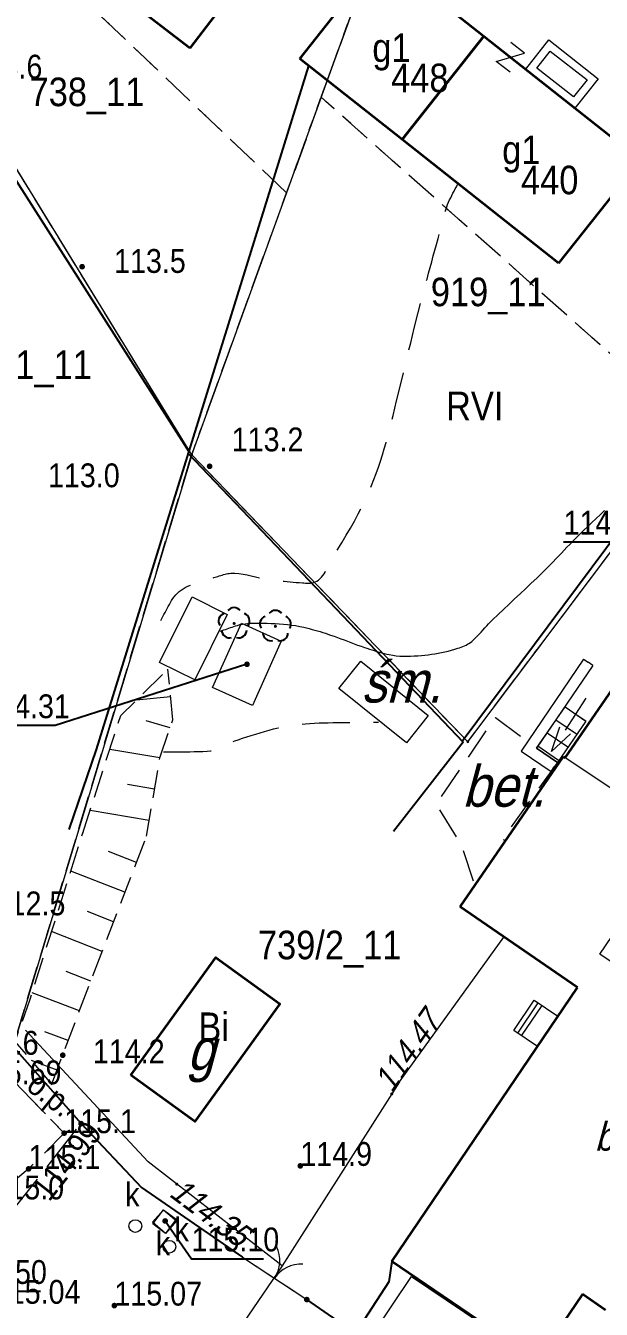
# Model space of a CAD drawing. Extents: x 6512885 to 6513481, y 5959590 to 5960000.
# Drawn here: x 6513313.4 to 6513349.7, y 5959878.6 to 5959959.5 of the extents above; entities that cross this region are included whole.
import ezdxf
from ezdxf.enums import TextEntityAlignment as Align

# ---------------------------------------------------------------- set-up
doc = ezdxf.new("R2010")
doc.units = 0
doc.header["$MEASUREMENT"] = 0
for name, pattern in [('2.0_1.0', [3, 2, -1]), ('217-1000', [2.8, 2.1, -0.7]), ('218-1000', [1.4, 0.7, -0.7]), ('219-1000', [0]), ('3.0_1.5', [4.5, 3, -1.5]), ('823-1000', [2.45, 1.75, -0.7]), ('ktok02-1000', [0]), ('mz1.4_0.7', [2.1, 1.4, -0.7]), ('mz3.0_1.0', [4, 3, -1])]:
    doc.linetypes.add(name, pattern=pattern)
doc.layers.get('0').update_dxf_attribs({"color": 2, "linetype": 'CONTINUOUS', "lineweight": 5})
for name, color, linetype in [('203-Punkt załamania granicy działki nie stabilizowany', 7, 'CONTINUOUS'), ('210-Oznaczenie użytku', 7, 'CONTINUOUS'), ('211-Nr działki', 7, 'CONTINUOUS'), ('217-Granica konturu klasyfikcyjnego', 7, 'CONTINUOUS'), ('218-Granica użytku', 7, 'CONTINUOUS'), ('219-Linia granicy', 7, 'CONTINUOUS'), ('312-Budynek (powierzchnia)', 7, 'CONTINUOUS'), ('312-Numer ewidencyjny budynku', 7, 'CONTINUOUS'), ('312-Numer ewidencyjny budynku-Atr124', 7, 'CONTINUOUS'), ('320-część budynku wyodrębniona ze względu na liczbę kondygnacji naziemnych (powierzchnia)', 7, 'CONTINUOUS'), ('352-schody (powierzchnia)', 7, 'CONTINUOUS'), ('354-Taras weranda', 7, 'CONTINUOUS'), ('433-Chodnik', 7, 'CONTINUOUS'), ('449-Ściana oporowa rysunek', 7, 'CONTINUOUS'), ('450-Ściana oporowa symb. krawędź', 7, 'CONTINUOUS'), ('624-Punkt rzędnej przewodu-SCPOD', 7, 'CONTINUOUS'), ('624-Punkt rzędnej przewodu-SCPOD-Atr2', 7, 'CONTINUOUS'), ('811-Warstwica ciągła linia', 7, 'CONTINUOUS'), ('812-Warstwica pomocnicza linia', 7, 'CONTINUOUS'), ('820-Skarpa nieumocniona', 7, 'CONTINUOUS'), ('823-Szczyt skarpy nieumocninej', 7, 'CONTINUOUS'), ('824-Podnóże skarpy nieumocninej', 7, 'CONTINUOUS'), ('991-Przehaczenie', 7, 'CONTINUOUS'), ('992-Strzałka kierunku wjazdu do podziemia', 7, 'CONTINUOUS'), ('996-Tekst dodatkowy mały', 7, 'CONTINUOUS'), ('brama (linia)', 7, 'CONTINUOUS'), ('brama (linia) - symbol', 7, 'CONTINUOUS'), ('chodnik (powierzchnia)', 7, 'CONTINUOUS'), ('drzewo liściaste (punkt)', 7, 'CONTINUOUS'), ('inna budowla (powierzchnia)', 7, 'CONTINUOUS'), ('inny obiekt przyrodniczy (powierzchnia)', 7, 'CONTINUOUS'), ('inny obiekt przyrodniczy (powierzchnia)-Atr17', 7, 'CONTINUOUS'), ('jezdnia (powierzchnia)', 7, 'CONTINUOUS'), ('komora podziemna - przewód kanalizacyjny (powierzchnia)', 7, 'CONTINUOUS'), ('ogrodzenie trwałe (linia)', 7, 'CONTINUOUS'), ('plac (powierzchnia)', 7, 'CONTINUOUS'), ('przewód ciepłowniczy (linia)', 7, 'CONTINUOUS'), ('punkt o określonej wysokości (sieć kanalizacyjna)', 7, 'CONTINUOUS'), ('punkt o określonej wysokości (sieć kanalizacyjna)-Atr2', 7, 'CONTINUOUS'), ('punkt wysokościowy naturalny', 7, 'CONTINUOUS'), ('punkt wysokościowy naturalny-Atr2', 7, 'CONTINUOUS'), ('punkt wysokościowy sztuczny', 7, 'CONTINUOUS'), ('punkt wysokościowy sztuczny-Atr2', 7, 'CONTINUOUS'), ('właz - siec kanalizacyjna (powierzchnia)', 7, 'CONTINUOUS'), ('właz - siec kanalizacyjna (powierzchnia)-Atr17', 7, 'CONTINUOUS'), ('właz okrągły - siec kanalizacyjna (punkt)', 7, 'CONTINUOUS'), ('właz okrągły - siec kanalizacyjna (punkt)-Atr17', 7, 'CONTINUOUS')]:
    doc.layers.add(name, color=color, linetype=linetype)
doc.styles.get("Standard").update_dxf_attribs({"font": 'txt', "width": 0.75})
doc.linetypes.add('450-1000k', pattern='A,3.5,0,[7,ksztalty.shx,S=1,R=0,X=0,Y=0],3.5', length=7)
doc.linetypes.add('902-1000', pattern='A,5,0,[1,ksztalty.shx,S=1,R=0,X=0,Y=0],5', length=10)

# ---------------------------------------------------------------- blocks, each defined once
blk = doc.blocks.new('PW01')
at = {"linetype": 'Continuous', "lineweight": 13}
h = blk.add_hatch(color=0, dxfattribs=at)
edge = h.paths.add_edge_path()
edge.add_arc((0, 0), 0.18, 0, 360)
blk = doc.blocks.new('PW02')
at = {"linetype": 'Continuous', "lineweight": 13}
h = blk.add_hatch(color=0, dxfattribs=at)
edge = h.paths.add_edge_path()
edge.add_arc((0, 0), 0.18, 0, 360)
blk = doc.blocks.new('US22')
at = {"color": 0, "linetype": 'Continuous', "lineweight": 0}
blk.add_circle((0, 0), 0.4, dxfattribs=at)
blk = doc.blocks.new('621')
at = {"linetype": 'Continuous', "lineweight": 0}
h = blk.add_hatch(color=0, dxfattribs=at)
edge = h.paths.add_edge_path()
edge.add_arc((0, 0), 0.1, 0, 360)
blk = doc.blocks.new('OP021')
at = {"linetype": 'Continuous', "lineweight": 13}
h = blk.add_hatch(color=0, dxfattribs=at)
edge = h.paths.add_edge_path()
edge.add_arc((0, 0), 0.1, 0, 360)
at = {"color": 0, "linetype": 'Continuous', "lineweight": -3}
for centre, start, end in [((0, 0.5), 38.316, 141.684), ((-0.476, 0.154), 110.388, 213.756), ((0.476, 0.154), 326.244, 69.612), ((-0.294, -0.404), 182.272, 285.64), ((0.294, -0.404), 254.36, 357.728), ((0.294, -0.404), 254.36, 357.728)]:
    blk.add_arc(centre, 0.5, start, end, dxfattribs=at)
blk = doc.blocks.new('991')
at = {"color": 0, "linetype": 'Continuous', "lineweight": 0}
for p, q in [((-0.55, 0.75), (0.55, 0.75)), ((0.55, 0.75), (-0.55, -0.75)), ((-0.55, -0.75), (0.55, -0.75))]:
    blk.add_line(p, q, dxfattribs=at)
blk = doc.blocks.new('993')
at = {"color": 0, "linetype": 'Continuous', "lineweight": 13}
for p, q in [((0, 0), (2.4, 0)), ((2.4, 0.4), (4, 0)), ((4, 0), (2.4, -0.4))]:
    blk.add_line(p, q, dxfattribs=at)
blk = doc.blocks.new('OK02')
at = {"color": 0, "linetype": 'Continuous', "lineweight": 0}
for centre, start, end in [((-2, 0), 0, 60), ((2, 0), 120, 180)]:
    blk.add_arc(centre, 2, start, end, dxfattribs=at)
blk = doc.blocks.new('203')
at = {"linetype": 'Continuous', "lineweight": 0}
h = blk.add_hatch(color=0, dxfattribs=at)
edge = h.paths.add_edge_path()
edge.add_arc((0, 0), 0.09, 0, 360)

msp = doc.modelspace()

# ---------------------------------------------------------------- linework, layer by layer
at = {"layer": '217-Granica konturu klasyfikcyjnego', "color": 3, "linetype": '217-1000', "lineweight": 13, "flags": 128}
for points in [[(6513323.86, 5959932.47), (6513302.027, 5959968.09)], [(6513336.763, 5959968.09), (6513332.01, 5959954.98)], [(6513329.84, 5959948.97), (6513317.87, 5959960.34)], [(6513332.01, 5959954.98), (6513329.84, 5959948.97)], [(6513355.87, 5959933.82), (6513332.01, 5959954.98)], [(6513323.86, 5959932.47), (6513329.84, 5959948.97)], [(6513341.25, 5959914.39), (6513355.87, 5959933.82)], [(6513312.72, 5959895.53), (6513323.86, 5959932.47)], [(6513323.86, 5959932.47), (6513341.25, 5959914.39)]]:
    msp.add_lwpolyline(points, dxfattribs=at)
at = {"layer": '218-Granica użytku', "color": 3, "linetype": '218-1000', "lineweight": 13, "flags": 128}
for points in [[(6513323.86, 5959932.47), (6513302.027, 5959968.09)], [(6513332.01, 5959954.98), (6513336.763, 5959968.09)], [(6513329.84, 5959948.97), (6513317.87, 5959960.34)], [(6513329.84, 5959948.97), (6513332.01, 5959954.98)], [(6513355.87, 5959933.82), (6513332.01, 5959954.98)], [(6513323.86, 5959932.47), (6513329.84, 5959948.97)], [(6513341.25, 5959914.39), (6513355.87, 5959933.82)], [(6513312.72, 5959895.53), (6513323.86, 5959932.47)], [(6513323.86, 5959932.47), (6513341.25, 5959914.39)]]:
    msp.add_lwpolyline(points, dxfattribs=at)
at = {"layer": '219-Linia granicy', "color": 7, "linetype": '219-1000', "lineweight": 13, "flags": 128}
for points in [[(6513323.86, 5959932.47), (6513302.027, 5959968.09)], [(6513323.86, 5959932.47), (6513336.764, 5959968.09)], [(6513341.25, 5959914.39), (6513377.85, 5959963.02)], [(6513323.86, 5959932.47), (6513312.72, 5959895.53)], [(6513323.86, 5959932.47), (6513341.25, 5959914.39)]]:
    msp.add_lwpolyline(points, dxfattribs=at)
at = {"layer": '312-Budynek (powierzchnia)', "color": 7, "linetype": 'Continuous', "lineweight": 35, "flags": 128}
for points in [[(6513328.47, 5959964.26), (6513323.75, 5959958.08)], [(6513330.66, 5959957.41), (6513335.81, 5959963.92)], [(6513335.81, 5959963.92), (6513342.26, 5959958.83)], [(6513323.75, 5959958.08), (6513319.85, 5959961.06)], [(6513342.26, 5959958.83), (6513337.11, 5959952.31)], [(6513337.11, 5959952.31), (6513342.26, 5959958.83)], [(6513342.26, 5959958.83), (6513352.12, 5959951.04)], [(6513337.11, 5959952.31), (6513330.66, 5959957.41)], [(6513346.97, 5959944.53), (6513337.11, 5959952.31)], [(6513352.12, 5959951.04), (6513346.97, 5959944.53)], [(6513347.39, 5959913.38), (6513350.96, 5959918.58)], [(6513340.76, 5959903.99), (6513347.27, 5959913.46)], [(6513347.27, 5959913.46), (6513347.39, 5959913.38)], [(6513348.15, 5959898.92), (6513340.76, 5959903.99)], [(6513336.47, 5959881.65), (6513348.15, 5959898.92)], [(6513345.64, 5959875.43), (6513336.47, 5959881.65)], [(6513348.47, 5959879.59), (6513345.64, 5959875.43)], [(6513349.91, 5959878.6), (6513348.47, 5959879.59)]]:
    msp.add_lwpolyline(points, dxfattribs=at)
msp.add_lwpolyline([(6513320.03, 5959893.4), (6513325.39, 5959900.8), (6513329.42, 5959897.89), (6513324.06, 5959890.48)], close=True, dxfattribs=at)
at = {"layer": '320-część budynku wyodrębniona ze względu na liczbę kondygnacji naziemnych (powierzchnia)', "color": 7, "linetype": 'Continuous', "lineweight": 18, "flags": 128}
msp.add_lwpolyline([(6513360.19, 5959893.86), (6513349.57, 5959901.02), (6513354.66, 5959908.52), (6513347.39, 5959913.38)], dxfattribs=at)
at = {"layer": '352-schody (powierzchnia)', "color": 7, "linetype": 'Continuous', "lineweight": 18}
for p, q in [((6513345.58, 5959913.99), (6513347.37, 5959916.58)), ((6513347.37, 5959916.58), (6513348.68, 5959915.68)), ((6513348.68, 5959915.68), (6513348.02, 5959916.13)), ((6513348.1, 5959914.86), (6513346.8, 5959915.76)), ((6513348.68, 5959915.68), (6513346.89, 5959913.09)), ((6513347.54, 5959914.04), (6513346.24, 5959914.93)), ((6513346.89, 5959913.09), (6513345.58, 5959913.99)), ((6513346.97, 5959913.21), (6513345.66, 5959914.11)), ((6513344.14, 5959896.2), (6513345.43, 5959898.11)), ((6513344.39, 5959896.03), (6513345.68, 5959897.94)), ((6513344.63, 5959895.87), (6513345.93, 5959897.77)), ((6513345.43, 5959898.11), (6513346.92, 5959897.1)), ((6513346.92, 5959897.1), (6513345.63, 5959895.19)), ((6513345.63, 5959895.19), (6513344.14, 5959896.2))]:
    msp.add_line(p, q, dxfattribs=at)
at = {"layer": '354-Taras weranda', "color": 0, "lineweight": 13}
for p, q in [((6513344.9, 5959956.74), (6513346.36, 5959958.59)), ((6513346.36, 5959958.59), (6513349.46, 5959956.15)), ((6513345.602, 5959956.823), (6513346.443, 5959957.888)), ((6513346.443, 5959957.888), (6513348.756, 5959956.068)), ((6513347.99, 5959954.3), (6513344.9, 5959956.74)), ((6513347.909, 5959955.001), (6513345.602, 5959956.823)), ((6513348.756, 5959956.068), (6513347.909, 5959955.001)), ((6513349.46, 5959956.15), (6513347.99, 5959954.3))]:
    msp.add_line(p, q, dxfattribs=at)
at = {"layer": '449-Ściana oporowa rysunek', "color": 7, "linetype": 'Continuous', "lineweight": 13, "flags": 128}
msp.add_lwpolyline([(6513334.51, 5959919.46), (6513338.76, 5959916.05), (6513337.39, 5959914.33), (6513333.13, 5959917.74)], close=True, dxfattribs=at)
at = {"layer": '450-Ściana oporowa symb. krawędź', "color": 0, "lineweight": 13}
for p, q in [((6513348.541, 5959919.593), (6513344.61, 5959913.807)), ((6513348.541, 5959919.593), (6513348.831, 5959919.397)), ((6513344.61, 5959913.807), (6513346.494, 5959912.513)), ((6513346.494, 5959912.513), (6513346.692, 5959912.802))]:
    msp.add_line(p, q, dxfattribs=at)
at = {"layer": '450-Ściana oporowa symb. krawędź', "color": 0, "linetype": '450-1000k', "lineweight": 13}
for p, q in [((6513349.12, 5959919.2), (6513348.831, 5959919.397)), ((6513349.12, 5959919.2), (6513345.58, 5959913.99)), ((6513345.58, 5959913.99), (6513346.89, 5959913.09)), ((6513346.89, 5959913.09), (6513346.692, 5959912.802))]:
    msp.add_line(p, q, dxfattribs=at)
at = {"layer": '811-Warstwica ciągła linia', "color": 32, "linetype": 'Continuous', "lineweight": 13, "flags": 128}
msp.add_lwpolyline([(6513325.66, 5959921.36), (6513325.768, 5959921.396), (6513325.875, 5959921.431), (6513325.982, 5959921.468), (6513326.089, 5959921.504), (6513326.196, 5959921.54), (6513326.304, 5959921.577), (6513326.411, 5959921.613), (6513326.52, 5959921.649), (6513326.629, 5959921.685), (6513326.74, 5959921.72), (6513326.899, 5959921.765), (6513327.058, 5959921.799), (6513327.219, 5959921.826), (6513327.38, 5959921.844), (6513327.541, 5959921.856), (6513327.703, 5959921.863), (6513327.865, 5959921.866), (6513328.027, 5959921.865), (6513328.189, 5959921.863), (6513328.35, 5959921.86), (6513328.607, 5959921.854), (6513328.864, 5959921.846), (6513329.122, 5959921.834), (6513329.379, 5959921.819), (6513329.636, 5959921.799), (6513329.893, 5959921.773), (6513330.15, 5959921.741), (6513330.407, 5959921.702), (6513330.663, 5959921.655), (6513330.92, 5959921.6), (6513331.094, 5959921.558), (6513331.266, 5959921.515), (6513331.437, 5959921.47), (6513331.606, 5959921.424), (6513331.775, 5959921.376), (6513331.943, 5959921.326), (6513332.11, 5959921.274), (6513332.277, 5959921.221), (6513332.443, 5959921.167), (6513332.61, 5959921.11), (6513332.824, 5959921.035), (6513333.038, 5959920.958), (6513333.251, 5959920.88), (6513333.463, 5959920.801), (6513333.675, 5959920.721), (6513333.887, 5959920.642), (6513334.1, 5959920.562), (6513334.312, 5959920.483), (6513334.526, 5959920.406), (6513334.74, 5959920.33), (6513334.894, 5959920.277), (6513335.048, 5959920.226), (6513335.203, 5959920.176), (6513335.358, 5959920.128), (6513335.513, 5959920.082), (6513335.669, 5959920.037), (6513335.826, 5959919.995), (6513335.983, 5959919.954), (6513336.141, 5959919.916), (6513336.3, 5959919.88), (6513336.522, 5959919.838), (6513336.745, 5959919.808), (6513336.97, 5959919.789), (6513337.195, 5959919.779), (6513337.421, 5959919.778), (6513337.648, 5959919.783), (6513337.874, 5959919.795), (6513338.1, 5959919.81), (6513338.326, 5959919.829), (6513338.55, 5959919.85), (6513338.761, 5959919.872), (6513338.971, 5959919.899), (6513339.18, 5959919.929), (6513339.388, 5959919.965), (6513339.596, 5959920.005), (6513339.804, 5959920.049), (6513340.011, 5959920.099), (6513340.217, 5959920.154), (6513340.424, 5959920.214), (6513340.63, 5959920.28), (6513340.734, 5959920.315), (6513340.837, 5959920.352), (6513340.938, 5959920.392), (6513341.038, 5959920.434), (6513341.136, 5959920.48), (6513341.231, 5959920.53), (6513341.323, 5959920.584), (6513341.413, 5959920.644), (6513341.498, 5959920.709), (6513341.58, 5959920.78), (6513341.71, 5959920.905), (6513341.836, 5959921.033), (6513341.959, 5959921.163), (6513342.08, 5959921.294), (6513342.2, 5959921.425), (6513342.319, 5959921.557), (6513342.439, 5959921.688), (6513342.56, 5959921.817), (6513342.684, 5959921.945), (6513342.81, 5959922.07), (6513343.155, 5959922.401), (6513343.502, 5959922.73), (6513343.85, 5959923.058), (6513344.198, 5959923.385), (6513344.547, 5959923.713), (6513344.894, 5959924.041), (6513345.241, 5959924.37), (6513345.587, 5959924.701), (6513345.93, 5959925.034), (6513346.27, 5959925.37), (6513346.447, 5959925.548), (6513346.623, 5959925.729), (6513346.798, 5959925.91), (6513346.972, 5959926.092), (6513347.146, 5959926.274), (6513347.319, 5959926.457), (6513347.493, 5959926.639), (6513347.667, 5959926.82), (6513347.843, 5959927.001), (6513348.02, 5959927.18), (6513348.279, 5959927.438), (6513348.54, 5959927.695), (6513348.802, 5959927.95), (6513349.065, 5959928.203), (6513349.329, 5959928.456), (6513349.595, 5959928.707), (6513349.862, 5959928.957)], dxfattribs=at)
at = {"layer": '812-Warstwica pomocnicza linia', "color": 32, "linetype": '3.0_1.5', "lineweight": 13, "flags": 128}
for points in [[(6513321.91, 5959922.02), (6513321.977, 5959922.146), (6513322.045, 5959922.272), (6513322.113, 5959922.399), (6513322.18, 5959922.525), (6513322.248, 5959922.651), (6513322.316, 5959922.777), (6513322.384, 5959922.902), (6513322.453, 5959923.028), (6513322.521, 5959923.154), (6513322.59, 5959923.28), (6513322.667, 5959923.407), (6513322.754, 5959923.527), (6513322.851, 5959923.64), (6513322.957, 5959923.747), (6513323.07, 5959923.846), (6513323.191, 5959923.938), (6513323.317, 5959924.023), (6513323.448, 5959924.1), (6513323.582, 5959924.169), (6513323.72, 5959924.23), (6513323.888, 5959924.297), (6513324.056, 5959924.359), (6513324.225, 5959924.419), (6513324.394, 5959924.475), (6513324.563, 5959924.529), (6513324.733, 5959924.581), (6513324.904, 5959924.632), (6513325.075, 5959924.682), (6513325.247, 5959924.731), (6513325.42, 5959924.78), (6513325.51, 5959924.807), (6513325.599, 5959924.835), (6513325.689, 5959924.863), (6513325.779, 5959924.891), (6513325.869, 5959924.918), (6513325.958, 5959924.943), (6513326.048, 5959924.964), (6513326.139, 5959924.981), (6513326.229, 5959924.994), (6513326.32, 5959925), (6513326.578, 5959924.998), (6513326.836, 5959924.978), (6513327.094, 5959924.942), (6513327.353, 5959924.895), (6513327.612, 5959924.84), (6513327.871, 5959924.781), (6513328.13, 5959924.722), (6513328.39, 5959924.667), (6513328.65, 5959924.618), (6513328.91, 5959924.58), (6513329.102, 5959924.557), (6513329.293, 5959924.536), (6513329.485, 5959924.516), (6513329.677, 5959924.496), (6513329.869, 5959924.478), (6513330.061, 5959924.461), (6513330.254, 5959924.444), (6513330.446, 5959924.429), (6513330.638, 5959924.414), (6513330.83, 5959924.4), (6513330.932, 5959924.392), (6513331.035, 5959924.384), (6513331.138, 5959924.379), (6513331.24, 5959924.377), (6513331.343, 5959924.382), (6513331.444, 5959924.395), (6513331.545, 5959924.418), (6513331.645, 5959924.454), (6513331.743, 5959924.504), (6513331.84, 5959924.57), (6513331.95, 5959924.665), (6513332.044, 5959924.763), (6513332.125, 5959924.864), (6513332.196, 5959924.968), (6513332.258, 5959925.074), (6513332.316, 5959925.181), (6513332.37, 5959925.29), (6513332.424, 5959925.4), (6513332.48, 5959925.51), (6513332.54, 5959925.62), (6513332.801, 5959926.068), (6513333.066, 5959926.513), (6513333.33, 5959926.956), (6513333.593, 5959927.4), (6513333.853, 5959927.845), (6513334.108, 5959928.292), (6513334.354, 5959928.744), (6513334.592, 5959929.202), (6513334.818, 5959929.667), (6513335.03, 5959930.14), (6513335.188, 5959930.52), (6513335.339, 5959930.903), (6513335.481, 5959931.288), (6513335.617, 5959931.675), (6513335.746, 5959932.063), (6513335.869, 5959932.453), (6513335.986, 5959932.845), (6513336.098, 5959933.239), (6513336.206, 5959933.634), (6513336.31, 5959934.03), (6513336.541, 5959934.943), (6513336.767, 5959935.858), (6513336.99, 5959936.773), (6513337.21, 5959937.689), (6513337.43, 5959938.605), (6513337.651, 5959939.52), (6513337.875, 5959940.435), (6513338.104, 5959941.348), (6513338.338, 5959942.26), (6513338.58, 5959943.17), (6513338.679, 5959943.534), (6513338.778, 5959943.898), (6513338.876, 5959944.262), (6513338.975, 5959944.626), (6513339.074, 5959944.99), (6513339.173, 5959945.354), (6513339.273, 5959945.718), (6513339.372, 5959946.082), (6513339.471, 5959946.446), (6513339.57, 5959946.81), (6513339.604, 5959946.937), (6513339.636, 5959947.065), (6513339.667, 5959947.193), (6513339.699, 5959947.321), (6513339.731, 5959947.449), (6513339.764, 5959947.576), (6513339.799, 5959947.703), (6513339.836, 5959947.83), (6513339.876, 5959947.955), (6513339.92, 5959948.08), (6513339.977, 5959948.226), (6513340.039, 5959948.37), (6513340.105, 5959948.512), (6513340.173, 5959948.653), (6513340.244, 5959948.793), (6513340.316, 5959948.932), (6513340.388, 5959949.071), (6513340.46, 5959949.21), (6513340.531, 5959949.349), (6513340.6, 5959949.49)], [(6513322.09, 5959913.76), (6513322.365, 5959913.764), (6513322.64, 5959913.766), (6513322.915, 5959913.766), (6513323.19, 5959913.766), (6513323.465, 5959913.766), (6513323.74, 5959913.766), (6513324.015, 5959913.768), (6513324.29, 5959913.772), (6513324.565, 5959913.779), (6513324.84, 5959913.79), (6513325.044, 5959913.813), (6513325.244, 5959913.858), (6513325.439, 5959913.923), (6513325.632, 5959914.001), (6513325.822, 5959914.089), (6513326.012, 5959914.182), (6513326.201, 5959914.277), (6513326.392, 5959914.367), (6513326.584, 5959914.45), (6513326.78, 5959914.52), (6513327.058, 5959914.609), (6513327.336, 5959914.698), (6513327.614, 5959914.788), (6513327.892, 5959914.876), (6513328.171, 5959914.962), (6513328.451, 5959915.045), (6513328.733, 5959915.123), (6513329.016, 5959915.196), (6513329.302, 5959915.262), (6513329.59, 5959915.32), (6513329.88, 5959915.371), (6513330.165, 5959915.416), (6513330.45, 5959915.454), (6513330.736, 5959915.488), (6513331.022, 5959915.516), (6513331.308, 5959915.54), (6513331.594, 5959915.559), (6513331.881, 5959915.573), (6513332.168, 5959915.584), (6513332.45, 5959915.59), (6513332.455, 5959915.59), (6513332.772, 5959915.595), (6513333.089, 5959915.599), (6513333.406, 5959915.602), (6513333.723, 5959915.606), (6513334.04, 5959915.609), (6513334.357, 5959915.612), (6513334.674, 5959915.616), (6513334.991, 5959915.62), (6513335.308, 5959915.624), (6513335.62, 5959915.63)]]:
    msp.add_lwpolyline(points, dxfattribs=at)
at = {"layer": '820-Skarpa nieumocniona', "color": 7, "linetype": 'Continuous', "lineweight": 13}
for p, q in [((6513322.53, 5959917.22), (6513320.38, 5959917)), ((6513322.51, 5959915.26), (6513321, 5959915.71)), ((6513321.86, 5959913.37), (6513318.71, 5959913.91)), ((6513321.52, 5959911.4), (6513319.81, 5959911.69)), ((6513321.18, 5959909.43), (6513317.46, 5959910.06)), ((6513320.39, 5959906.78), (6513318.62, 5959907.47)), ((6513319.66, 5959904.92), (6513316.25, 5959906.24)), ((6513318.94, 5959903.05), (6513317.29, 5959903.7)), ((6513318.22, 5959901.19), (6513315.04, 5959902.43)), ((6513317.5, 5959899.32), (6513315.96, 5959899.92)), ((6513316.8, 5959897.45), (6513313.81, 5959898.57)), ((6513316.09, 5959895.58), (6513314.62, 5959896.13)), ((6513315.38, 5959893.71), (6513313.77, 5959894.31))]:
    msp.add_line(p, q, dxfattribs=at)
at = {"layer": '823-Szczyt skarpy nieumocninej', "color": 7, "linetype": '823-1000', "lineweight": 13, "flags": 128}
for points in [[(6513321.02, 5959908.44), (6513321.87, 5959913.45), (6513322.68, 5959915.77), (6513322.36, 5959918.96)], [(6513315.03, 5959892.78), (6513317.48, 5959899.28), (6513321.13, 5959908.72)]]:
    msp.add_lwpolyline(points, dxfattribs=at)
at = {"layer": '824-Podnóże skarpy nieumocninej', "color": 7, "linetype": '823-1000', "lineweight": 13, "flags": 128}
for points in [[(6513316.98, 5959908.56), (6513319.39, 5959916.04), (6513322.36, 5959918.95)], [(6513315.05, 5959892.83), (6513312.74, 5959895.52), (6513313.69, 5959898.18), (6513317.03, 5959908.72)]]:
    msp.add_lwpolyline(points, dxfattribs=at)
at = {"layer": 'brama (linia)', "color": 7, "linetype": 'ktok02-1000', "lineweight": 18, "flags": 128}
msp.add_lwpolyline([(6513327.05, 5959881.94), (6513331.11, 5959879.26)], dxfattribs=at)
at = {"layer": 'chodnik (powierzchnia)', "color": 7, "linetype": '2.0_1.0', "lineweight": 18, "flags": 128}
for points in [[(6513341.6, 5959905.61), (6513340.87, 5959907.86), (6513339.27, 5959910.47), (6513342.99, 5959915.92), (6513345.22, 5959914.26)], [(6513346.89, 5959913.09), (6513343.43, 5959908.26), (6513343.63, 5959908.18)]]:
    msp.add_lwpolyline(points, dxfattribs=at)
at = {"layer": 'inna budowla (powierzchnia)', "color": 7, "linetype": 'Continuous', "lineweight": 18, "flags": 128}
msp.add_lwpolyline([(6513337.7, 5959880.72), (6513344.32, 5959876.26), (6513342.01, 5959872.66), (6513335.31, 5959877.14)], close=True, dxfattribs=at)
at = {"layer": 'inny obiekt przyrodniczy (powierzchnia)', "color": 7, "linetype": 'mz1.4_0.7', "lineweight": 18, "flags": 128}
msp.add_lwpolyline([(6513311.78, 5959893.93), (6513312.84, 5959894.93), (6513316.89, 5959890.34), (6513315.83, 5959889.74)], close=True, dxfattribs=at)
at = {"layer": 'jezdnia (powierzchnia)', "color": 7, "linetype": 'mz3.0_1.0', "lineweight": 18, "flags": 128}
msp.add_lwpolyline([(6513307.17, 5959890.25), (6513308.06, 5959891.55), (6513310, 5959894.7), (6513311.25, 5959896.65), (6513312.85, 5959894.92), (6513311.78, 5959893.93), (6513315.83, 5959889.74), (6513313.59, 5959887.49), (6513311.31, 5959885.57)], close=True, dxfattribs=at)
at = {"layer": 'komora podziemna - przewód kanalizacyjny (powierzchnia)', "color": 34, "linetype": 'Continuous', "lineweight": 18, "flags": 128}
msp.add_lwpolyline([(6513322.08, 5959884.92), (6513322.9, 5959884.22), (6513322.22, 5959883.43), (6513321.4, 5959884.13)], close=True, dxfattribs=at)
at = {"layer": 'ogrodzenie trwałe (linia)', "color": 7, "linetype": '902-1000', "lineweight": 25, "flags": 128}
for points in [[(6513301.298, 5959968.09), (6513309.31, 5959955.19), (6513323.67, 5959932.67)], [(6513340.89, 5959914.42), (6513357.2, 5959936.3), (6513377.87, 5959962.94), (6513374.07, 5959968.09)], [(6513331.22, 5959956.96), (6513317.84, 5959913.9)], [(6513323.64, 5959932.55), (6513340.95, 5959914.36), (6513336.57, 5959908.74)], [(6513317.84, 5959913.9), (6513316.13, 5959908.86)], [(6513311.25, 5959896.65), (6513312.85, 5959894.92), (6513316.89, 5959890.34), (6513320.7, 5959886.32), (6513327.05, 5959881.94)], [(6513336.47, 5959881.65), (6513336.27, 5959880.38), (6513334.17, 5959877.14), (6513331.11, 5959879.26)]]:
    msp.add_lwpolyline(points, dxfattribs=at)
at = {"layer": 'plac (powierzchnia)', "color": 7, "linetype": 'mz3.0_1.0', "lineweight": 18, "flags": 128}
msp.add_lwpolyline([(6513352.25, 5959868.5), (6513354.45, 5959868.53), (6513360.19, 5959868.72), (6513365.61, 5959868.96), (6513358.96, 5959862.34), (6513352.88, 5959856.29), (6513347.09, 5959850.52), (6513341.7, 5959845.14), (6513335.77, 5959839.22), (6513329.68, 5959833.13), (6513323.14, 5959826.6), (6513321.66, 5959825.09), (6513318.78, 5959827.04), (6513318.58, 5959827.24), (6513318.48, 5959827.56), (6513318.45, 5959827.87), (6513318.58, 5959828.14), (6513323.5, 5959835.44), (6513327.56, 5959841.52), (6513327.69, 5959841.81), (6513327.78, 5959842.09), (6513327.79, 5959842.38), (6513327.68, 5959842.65), (6513327.51, 5959842.87), (6513327.23, 5959843.1), (6513322.97, 5959846.04), (6513318.18, 5959849.16), (6513317.81, 5959849.33), (6513317.58, 5959849.33), (6513317.3, 5959849.3), (6513317.04, 5959849.21), (6513316.84, 5959849.06), (6513315.91, 5959847.6), (6513315.83, 5959847.46), (6513301.02, 5959857.43), (6513301.01, 5959857.74), (6513301.36, 5959863.6), (6513306.31, 5959873.61), (6513310.75, 5959882.53), (6513316.89, 5959890.34), (6513320.7, 5959886.32), (6513327.05, 5959881.94), (6513331.11, 5959879.26), (6513334.17, 5959877.14), (6513335, 5959876.58), (6513335.19, 5959876.85), (6513341.76, 5959872.37), (6513341.65, 5959872.1), (6513343.21, 5959871.13), (6513344.98, 5959870.1), (6513346.28, 5959869.47), (6513347.76, 5959868.92), (6513348.98, 5959868.64), (6513350.08, 5959868.52)], close=True, dxfattribs=at)
at = {"layer": 'przewód ciepłowniczy (linia)', "color": 212, "linetype": 'Continuous', "lineweight": 18, "flags": 128}
for points in [[(6513336.95, 5959892.97), (6513343.52, 5959902.09)], [(6513321.11, 5959887.93), (6513313.39, 5959896.22)], [(6513336.95, 5959892.97), (6513329.56, 5959881.38)], [(6513329.56, 5959881.38), (6513321.11, 5959887.93)], [(6513329.56, 5959881.38), (6513317.43, 5959863.61)]]:
    msp.add_lwpolyline(points, dxfattribs=at)
at = {"layer": 'punkt o określonej wysokości (sieć kanalizacyjna)-Atr2', "color": 7, "flags": 128}
for points in [[(6513352.91, 5959919.44), (6513352.48, 5959926.97), (6513347.283, 5959926.97)], [(6513327.34, 5959919.27), (6513315.27, 5959915.41), (6513310.668, 5959915.41)], [(6513308.54, 5959885.49), (6513309.22, 5959879.78), (6513314.332, 5959879.78)], [(6513322.19, 5959884.21), (6513323.85, 5959881.83), (6513328.377, 5959881.83)]]:
    msp.add_lwpolyline(points, dxfattribs=at)
at = {"layer": 'właz - siec kanalizacyjna (powierzchnia)', "color": 7, "linetype": 'Continuous', "lineweight": 13, "flags": 128}
for points in [[(6513324.05, 5959918.29), (6513321.83, 5959919.39), (6513323.88, 5959923.51), (6513326.1, 5959922.41)], [(6513327, 5959921.85), (6513329.5, 5959920.72), (6513327.68, 5959916.67), (6513325.17, 5959917.81)], [(6513322.08, 5959884.92), (6513322.88, 5959884.32), (6513322.22, 5959883.43), (6513321.42, 5959884.03)]]:
    msp.add_lwpolyline(points, close=True, dxfattribs=at)

# ---------------------------------------------------------------- block references
at = {"layer": '203-Punkt załamania granicy działki nie stabilizowany', "color": 7, "linetype": 'Continuous', "lineweight": 13}
for p in [(6513323.86, 5959932.47), (6513341.25, 5959914.39)]:
    msp.add_blockref('203', p, dxfattribs=at)
at = {"layer": '624-Punkt rzędnej przewodu-SCPOD', "color": 6, "linetype": 'Continuous', "lineweight": 13}
for p in [(6513336.46, 5959892.21), (6513322.92, 5959886.53)]:
    msp.add_blockref('621', p, dxfattribs=at)
at = {"layer": '991-Przehaczenie', "color": 7, "linetype": 'Continuous', "lineweight": 13, "rotation": 142.494}
msp.add_blockref('991', (6513343.93, 5959957.5), dxfattribs=at)
at = {"layer": '992-Strzałka kierunku wjazdu do podziemia', "color": 7, "linetype": 'Continuous', "lineweight": 18, "rotation": 237.075}
msp.add_blockref('993', (6513348.69, 5959917.13), dxfattribs=at)
at = {"layer": 'brama (linia) - symbol', "color": 7, "linetype": 'Continuous', "lineweight": 18, "rotation": 326.571}
msp.add_blockref('OK02', (6513329.08, 5959880.6), dxfattribs=at)
at = {"layer": 'drzewo liściaste (punkt)', "color": 94, "linetype": 'Continuous', "lineweight": 13}
for p in [(6513326.53, 5959921.84), (6513329.13, 5959921.66)]:
    msp.add_blockref('OP021', p, dxfattribs=at)
at = {"layer": 'punkt o określonej wysokości (sieć kanalizacyjna)', "color": 34, "linetype": 'Continuous', "lineweight": 13}
for p in [(6513327.34, 5959919.27), (6513322.19, 5959884.21)]:
    msp.add_blockref('PW01', p, dxfattribs=at)
at = {"layer": 'punkt wysokościowy naturalny', "color": 7, "linetype": 'Continuous', "lineweight": 13}
for p in [(6513316.96, 5959944.31), (6513324.99, 5959931.74), (6513315.83, 5959889.74), (6513330.7, 5959887.68), (6513313.59, 5959887.49)]:
    msp.add_blockref('PW01', p, dxfattribs=at)
at = {"layer": 'punkt wysokościowy naturalny', "color": 7, "linetype": 'Continuous', "lineweight": 13, "rotation": 180}
msp.add_blockref('PW01', (6513315.74, 5959894.65), dxfattribs=at)
at = {"layer": 'punkt wysokościowy sztuczny', "color": 7, "linetype": 'Continuous', "lineweight": 13}
for p in [(6513316.89, 5959890.34), (6513318.99, 5959878.88), (6513331.11, 5959879.26)]:
    msp.add_blockref('PW02', p, dxfattribs=at)
at = {"layer": 'właz okrągły - siec kanalizacyjna (punkt)', "color": 7, "linetype": 'Continuous', "lineweight": 13}
for p in [(6513320.31, 5959883.89), (6513322.46, 5959882.59)]:
    msp.add_blockref('US22', p, dxfattribs=at)

# ---------------------------------------------------------------- texts
at = {"layer": '210-Oznaczenie użytku', "color": 3, "linetype": 'Continuous', "lineweight": 18, "width": 0.9}
for s, p in [('RVI', (6513339.88, 5959934.64)), ('Bi', (6513324.28, 5959895.54))]:
    msp.add_text(s, height=1.8, dxfattribs=at).set_placement(p)
at = {"layer": '211-Nr działki', "color": 7, "linetype": 'Continuous', "lineweight": 18, "width": 0.9}
msp.add_text('738_11', height=1.8, dxfattribs=at).set_placement((6513320.88, 5959956.22), align=Align.TOP_RIGHT)
for s, p in [('919_11', (6513338.92, 5959941.82)), ('736/1_11', (6513308.54, 5959937.24)), ('739/2_11', (6513328.03, 5959900.69))]:
    msp.add_text(s, height=1.8, dxfattribs=at).set_placement(p)
at = {"layer": '312-Numer ewidencyjny budynku', "color": 7, "linetype": 'Continuous', "lineweight": 18, "width": 0.9}
for s, p in [('448', (6513336.42, 5959957.1)), ('440', (6513344.6, 5959950.67))]:
    msp.add_text(s, height=1.8, dxfattribs=at).set_placement(p, align=Align.TOP_LEFT)
at = {"layer": '312-Numer ewidencyjny budynku-Atr124', "color": 7, "width": 0.9}
for p in [(6513336.44, 5959958.1), (6513344.62, 5959951.67)]:
    msp.add_text('g1', height=1.8, dxfattribs=at).set_placement(p, align=Align.MIDDLE_CENTER)
at = {"layer": '433-Chodnik', "color": 7, "linetype": 'Continuous', "lineweight": 18, "oblique": 15, "width": 0.9}
msp.add_text('bet.', height=2.59, dxfattribs=at).set_placement((6513340.9, 5959912.89), align=Align.TOP_LEFT)
at = {"layer": '624-Punkt rzędnej przewodu-SCPOD-Atr2', "color": 6, "oblique": 15, "width": 0.9}
for s, rotation, p in [('114.47', 54.99, (6513336.46, 5959892.21)), ('114.35', 323.01, (6513322.37, 5959885.82))]:
    msp.add_text(s, height=1.5, rotation=rotation, dxfattribs=at).set_placement(p)
at = {"layer": '996-Tekst dodatkowy mały', "color": 7, "linetype": 'Continuous', "lineweight": 18, "oblique": 15, "width": 0.9}
for s, p in [('śm.', (6513334.55, 5959919.45)), ('g', (6513323.57, 5959896.3))]:
    msp.add_text(s, height=2.59, dxfattribs=at).set_placement(p, align=Align.TOP_LEFT)
msp.add_text('b', height=1.8, dxfattribs=at).set_placement((6513349.24, 5959888.64))
at = {"layer": 'inny obiekt przyrodniczy (powierzchnia)-Atr17', "color": 7, "width": 0.9}
msp.add_text('o.p.', height=1.5, rotation=321.277, dxfattribs=at).set_placement((6513313.36, 5959892.55))
at = {"layer": 'punkt o określonej wysokości (sieć kanalizacyjna)-Atr2', "color": 34, "width": 0.9}
for s, p in [('114.57', (6513347.283, 5959926.985)), ('114.31', (6513310.668, 5959915.425)), ('115.10', (6513323.85, 5959881.845)), ('115.50', (6513309.22, 5959879.795)), ('115.04', (6513311.334, 5959878.545))]:
    msp.add_text(s, height=1.5, dxfattribs=at).set_placement(p, align=Align.BOTTOM_LEFT)
at = {"layer": 'punkt wysokościowy naturalny-Atr2', "color": 7, "width": 0.9}
for s, p in [('113.6', (6513309.94, 5959956.16)), ('113.5', (6513318.97, 5959943.92)), ('113.2', (6513326.38, 5959932.68)), ('113.0', (6513314.81, 5959930.42)), ('112.5', (6513311.39, 5959903.46)), ('115.6', (6513309.7, 5959894.68)), ('114.2', (6513317.64, 5959894.14)), ('115.1', (6513315.83, 5959889.74)), ('115.1', (6513313.59, 5959887.49)), ('114.9', (6513330.7, 5959887.68)), ('115.0', (6513311.31, 5959885.57))]:
    msp.add_text(s, height=1.5, dxfattribs=at).set_placement(p)
at = {"layer": 'punkt wysokościowy sztuczny-Atr2', "color": 7, "width": 0.9}
for s, p in [('115.69', (6513310.14, 5959892.82)), ('115.07', (6513318.99, 5959878.88))]:
    msp.add_text(s, height=1.5, dxfattribs=at).set_placement(p)
msp.add_text('114.99', height=1.5, rotation=51.826, dxfattribs=at).set_placement((6513313.71, 5959886.3), align=Align.TOP_LEFT)
at = {"layer": 'właz - siec kanalizacyjna (powierzchnia)-Atr17', "color": 7, "width": 0.9}
msp.add_text('k', height=1.5, dxfattribs=at).set_placement((6513322.78, 5959882.93))
at = {"layer": 'właz okrągły - siec kanalizacyjna (punkt)-Atr17', "color": 7, "width": 0.9}
for p in [(6513319.67, 5959885.13), (6513321.6, 5959882.04)]:
    msp.add_text('k', height=1.5, dxfattribs=at).set_placement(p)

doc.saveas('drawing.dxf')
